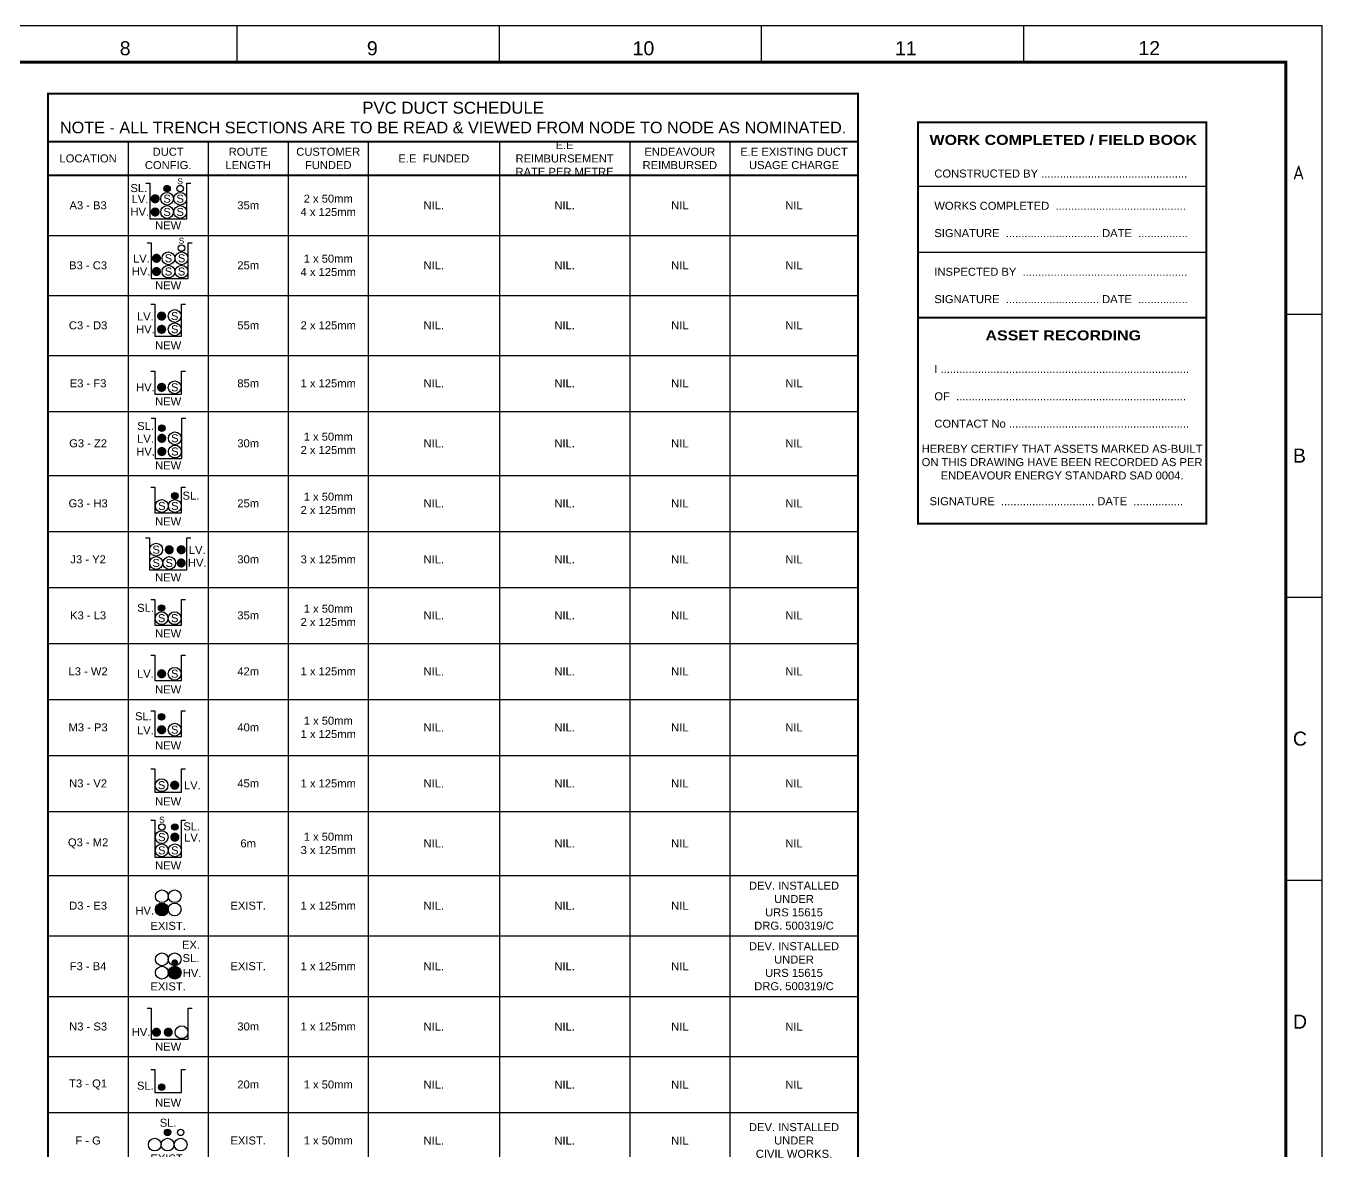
# Paper-space layout 'Retic (5)' of a CAD drawing. Header units: metres. Extents: x -30 to 775, y -5 to 571.
# Drawn here: x 450.7 to 774.5, y 289.6 to 570.9 of the extents above; entities that cross this region are included whole.
import ezdxf
from ezdxf.enums import TextEntityAlignment as Align

# ---------------------------------------------------------------- set-up
doc = ezdxf.new("R2010")
doc.units = ezdxf.units.M
doc.header["$LTSCALE"] = 0.7
doc.layers.get('0').update_dxf_attribs({"color": 6})
for name, color, linetype in [('_User Miscellaneous1', 3, 'Continuous'), ('_User Miscellaneous3', 11, 'Continuous'), ('Notes', 7, 'Continuous'), ('SupportsUG_SP_EXT', 7, 'Continuous')]:
    doc.layers.add(name, color=color, linetype=linetype)
doc.layers.add('_User Miscellaneous5', color=7, linetype='Continuous', lineweight=35)
doc.layers.get('SupportsUG_SP_EXT').off()
doc.styles.add('ARIAL', font='arial.ttf', dxfattribs={"height": 2})
doc.styles.add('iecISOCP', font='isocp.shx')
doc.styles.get("Standard").update_dxf_attribs({"font": 'arial.ttf'})
doc.styles.add('STYLE2', font='')
doc.styles.get('STYLE2').set_extended_font_data('Arial Black')

# ---------------------------------------------------------------- blocks, each defined once
blk = doc.blocks.new('A1_FRAME_TITLE')
at = {"layer": 'Notes', "linetype": 'Continuous'}
for p, q in [((512.52, 564.21), (512.52, 573.26)), ((578.03, 564.21), (578.03, 573.26)), ((643.54, 564.21), (643.54, 573.26)), ((709.05, 564.21), (709.05, 573.26)), ((774.56, 501.22), (783.6, 501.22)), ((774.56, 430.47), (783.6, 430.47)), ((774.56, 430.47), (783.6, 430.47)), ((774.56, 359.72), (783.6, 359.72))]:
    blk.add_line(p, q, dxfattribs=at)
at = {"layer": 'Notes', "color": 7, "linetype": 'Continuous'}
blk.add_lwpolyline([(-20.59, -3.07), (783.6, -3.07), (783.6, 573.26), (-20.59, 573.26)], close=True, dxfattribs=at)
at = {"layer": 'Notes', "color": 7, "linetype": 'Continuous', "const_width": 0.8}
blk.add_lwpolyline([(-11.55, 5.97), (774.56, 5.97), (774.56, 564.21), (-11.55, 564.21)], close=True, dxfattribs=at)
at = {"layer": 'Notes', "color": 7}
for s, style, p in [('8', 'ARIAL', (483.18, 565.92)), ('9', 'ARIAL', (544.93, 565.92)), ('10', 'ARIAL', (611.32, 565.92)), ('11', 'ARIAL', (676.88, 565.92)), ('12', 'ARIAL', (737.69, 565.96)), ('A', 'iecISOCP', (776.31, 534.85)), ('B', 'ARIAL', (776.31, 464.1)), ('C', 'ARIAL', (776.31, 393.35)), ('D', 'ARIAL', (776.31, 322.6))]:
    blk.add_text(s, height=3.5, dxfattribs=dict(at, style=style)).set_placement(p)
blk.add_attdef('EPD_REF_NO', text='', height=5, dxfattribs=at).set_placement((739.57, 52.77), align=Align.CENTER)
at = {"layer": 'Notes', "color": 3, "style": 'iecISOCP', "flags": 8}
blk.add_attdef('VERSION_NO', text='', height=2.5, rotation=90, dxfattribs=at).set_placement((252.27, 44.54), align=Align.MIDDLE_CENTER)
at = {"layer": 'Notes', "color": 7, "style": 'ARIAL'}
for tag, p in [('CAP_NO', (463.39, 43.46)), ('IE_NUM', (463.26, 37.81)), ('REF_No_1', (285.45, 32.31)), ('REF_1', (307.01, 32.31)), ('GEN_WO', (391.91, 31.76)), ('HV_SWITCH', (463.67, 32.16)), ('REF_No_2', (285.45, 26.31)), ('REF_2', (307.01, 26.31)), ('OH_WO', (391.91, 25.81)), ('UBD_REF', (463.26, 25.83)), ('REF_No_3', (285.45, 20.31)), ('REF_3', (307.01, 20.31)), ('UG_WO', (391.91, 20.05)), ('GIS_MAP_No', (463.26, 20.04)), ('REF_No_4', (285.45, 14.31)), ('REF_4', (307.01, 14.31)), ('HV_OP_DIAG', (463.53, 14.2)), ('SUB_WO', (391.91, 13.81)), ('LGA', (463.15, 7.78))]:
    blk.add_attdef(tag, p, '', height=2, dxfattribs=at)
at = {"layer": 'Notes', "color": 7, "style": 'ARIAL', "width": 1.1}
for tag, p in [('T1', (634.58, 39.47)), ('T2', (634.58, 34.35)), ('T3', (634.58, 28.92)), ('T4', (634.58, 23.66)), ('T5', (634.58, 18.23)), ('T6', (634.58, 12.97))]:
    blk.add_attdef(tag, text='', height=3.5, dxfattribs=at).set_placement(p, align=Align.CENTER)
at = {"layer": 'Notes', "color": 7, "style": 'ARIAL'}
for tag, height, p in [('scale', 2, (517.96, 33.27)), ('DRAWN', 2, (517.96, 24.93)), ('REV', 5, (770.26, 17.1)), ('CHD', 2, (517.96, 8.93)), ('DESIGN', 2, (555.82, 9.15))]:
    blk.add_attdef(tag, text='', height=height, dxfattribs=at).set_placement(p, align=Align.CENTER)
blk.add_attdef('NUM', text='', height=7, dxfattribs=at).set_placement((742.57, 20.12), align=Align.MIDDLE_CENTER)
for tag, p in [('NS', (742.33, 8.12)), ('SHTS', (754.14, 8.12))]:
    blk.add_attdef(tag, text='', height=2, dxfattribs=at).set_placement(p, align=Align.MIDDLE)
at = {"layer": 'Notes', "style": 'iecISOCP'}
blk.add_attdef('ExportID', (-11.53, 2.35), '', height=2.5, dxfattribs=at)
at = {"layer": 'Notes', "style": 'iecISOCP', "flags": 1}
for tag, p in [('ProjectType', (-6.43, -26.84)), ('ProjectNumber', (2.95, -26.86)), ('DrawingNumber', (14.91, -26.85)), ('ProjectDescription', (26.96, -26.87)), ('ExportDate', (39.68, -26.83)), ('ExportUserName', (48.55, -26.84)), ('DesignerCompanyName', (60.88, -26.84)), ('ExportAreaOfInterest', (76.49, -26.86)), ('GIS_SUCCESS', (91.39, -26.82)), ('CAD_SUCCESS', (101.18, -26.83)), ('ExportCategories', (119.48, -26.84)), ('DEPOTCODE', (111.5, -26.92)), ('Comments', (133.78, -26.93)), ('EPD_-_VERSION_1.5', (141.2, -26.93))]:
    blk.add_attdef(tag, p, '', height=1, dxfattribs=at)
blk = doc.blocks.new('A$C274A1714')
at = {"color": 7}
for p, q in [((11.87, -27.87), (83.87, -27.87)), ((11.87, -44.36), (83.87, -44.36))]:
    blk.add_line(p, q, dxfattribs=at)
at = {"color": 7, "const_width": 0.5}
blk.add_lwpolyline([(11.87, -61.46), (11.87, -11.87), (83.87, -11.87), (83.87, -60.73)], dxfattribs=at)
blk.add_lwpolyline([(83.87, -60.73), (83.87, -112.17), (11.87, -112.17), (11.87, -60.73)], close=True, dxfattribs=at)
at = {"color": 7, "style": 'STYLE2'}
for s, p in [('WORK COMPLETED / FIELD BOOK', (48.16, -16.27)), ('ASSET RECORDING', (48.16, -65.13))]:
    blk.add_text(s, height=2.5, dxfattribs=at).set_placement(p, align=Align.MIDDLE_CENTER)
at = {"color": 7, "style": 'ARIAL'}
for s, p in [('CONSTRUCTED BY ...............................................', (15.95, -25.68)), ('WORKS COMPLETED  ..........................................', (15.95, -33.74)), ('SIGNATURE  .............................. DATE  ................', (15.95, -40.57)), ('INSPECTED BY  .....................................................  ', (15.95, -50.23)), ('SIGNATURE  .............................. DATE  ................', (15.95, -57.07)), ('I ................................................................................', (15.95, -74.54)), ('OF  ..........................................................................', (15.95, -81.37)), ('CONTACT No ..........................................................', (15.95, -88.2)), ('SIGNATURE  .............................. DATE  ................', (14.76, -107.58))]:
    blk.add_text(s, height=2, dxfattribs=at).set_placement(p)
at = {"color": 7, "insert": (47.87, -96.83), "char_height": 2, "width": 72.0478, "attachment_point": 5, "style": 'ARIAL'}
blk.add_mtext('HEREBY CERTIFY THAT ASSETS MARKED AS-BUILT ON THIS DRAWING HAVE BEEN RECORDED AS PER ENDEAVOUR ENERGY STANDARD SAD 0004. ', dxfattribs=at)
blk = doc.blocks.new('*T188')
at = {"layer": '_User Miscellaneous5', "color": 0, "linetype": 'ByBlock', "lineweight": -2, "transparency": 16777216}
for p, q in [((0, 0), (202.4, 0)), ((0, 0), (0, -504.41)), ((202.4, 0), (202.4, -504.41)), ((0, -12), (202.4, -12)), ((20, -12), (20, -483.71)), ((40, -12), (40, -492.3)), ((60, -12), (60, -492.3)), ((80, -12), (80, -483.71)), ((112.77, -12), (112.77, -483.71)), ((145.35, -12), (145.35, -504.41)), ((170.35, -12), (170.35, -492.3)), ((0, -20.44), (202.4, -20.44)), ((0, -35.44), (202.4, -35.44)), ((0, -50.44), (202.4, -50.44)), ((0, -65.44), (202.4, -65.44)), ((0, -79.44), (202.4, -79.44)), ((0, -95.44), (202.4, -95.44)), ((0, -109.44), (202.4, -109.44)), ((0, -123.44), (202.4, -123.44)), ((0, -137.44), (202.4, -137.44)), ((0, -151.44), (202.4, -151.44)), ((0, -165.44), (202.4, -165.44)), ((0, -179.44), (202.4, -179.44)), ((0, -195.44), (202.4, -195.44)), ((0, -210.57), (202.4, -210.57)), ((0, -225.71), (202.4, -225.71)), ((0, -240.71), (202.4, -240.71)), ((0, -254.71), (202.4, -254.71)), ((0, -268.71), (202.4, -268.71)), ((0, -283.71), (202.4, -283.71)), ((0, -298.71), (202.4, -298.71)), ((0, -312.71), (202.4, -312.71)), ((0, -326.71), (202.4, -326.71)), ((0, -340.71), (202.4, -340.71)), ((0, -354.71), (202.4, -354.71)), ((0, -368.71), (202.4, -368.71)), ((0, -382.71), (202.4, -382.71)), ((0, -396.71), (202.4, -396.71)), ((0, -410.71), (202.4, -410.71)), ((0, -424.71), (202.4, -424.71)), ((0, -438.71), (202.4, -438.71)), ((0, -453.71), (202.4, -453.71)), ((0, -468.71), (202.4, -468.71)), ((0, -483.71), (202.4, -483.71)), ((0, -492.3), (202.4, -492.3)), ((80, -492.3), (80, -504.41)), ((0, -504.41), (202.4, -504.41))]:
    blk.add_line(p, q, dxfattribs=at)
at = {"layer": '_User Miscellaneous5', "color": 7, "transparency": 16777216}
for s, insert, char_height, width, attachment_point in [('PVC DUCT SCHEDULE\\P{\\H0.96667x;NOTE - ALL TRENCH SECTIONS ARE TO BE READ & VIEWED FROM NODE TO NODE AS NOMINATED.}', (101.2, -6), 3, 200.4036, 5), ('E.E REIMBURSEMENT RATE PER METRE', (129.06, -16.22), 2, 29.5818, 5), ('LOCATION', (10, -16.22), 2, 17, 5), ('DUCT\\PCONFIG.', (30, -16.22), 2, 17, 5), ('ROUTE\\PLENGTH', (50, -16.22), 2, 17, 5), ('CUSTOMER\\PFUNDED', (70, -16.22), 2, 17, 5), ('E.E  FUNDED ', (96.38, -16.22), 2, 29.7654, 5), ('ENDEAVOUR\\PREIMBURSED', (157.85, -16.22), 2, 22, 5), ('E.E EXISTING DUCT\\PUSAGE CHARGE', (186.38, -16.22), 2, 29.0564, 5), ('2 x 50mm\\P4 x 125mm', (70, -27.94), 2, 14, 5), ('A3 - B3', (10, -27.94), 2, 14, 5), ('35m', (50, -27.94), 2, 14, 5), ('NIL.', (96.38, -27.94), 2, 26.7654, 5), ('NIL.', (129.06, -27.94), 2, 26.5818, 5), ('NIL', (157.85, -27.94), 2, 19, 5), ('NIL', (186.38, -27.94), 2, 26.0564, 5), ('NEW', (30, -33.94), 2, 14, 8), ('B3 - C3', (10, -42.94), 2, 14, 5), ('25m', (50, -42.94), 2, 14, 5), ('1 x 50mm\\P4 x 125mm', (70, -42.94), 2, 14, 5), ('NIL.', (96.38, -42.94), 2, 26.7654, 5), ('NIL.', (129.06, -42.94), 2, 26.5818, 5), ('NIL', (157.85, -42.94), 2, 19, 5), ('NIL', (186.38, -42.94), 2, 26.0564, 5), ('NEW', (30, -48.94), 2, 14, 8), ('C3 - D3', (10, -57.94), 2, 14, 5), ('55m', (50, -57.94), 2, 14, 5), ('2 x 125mm', (70, -57.94), 2, 14, 5), ('NIL.', (96.38, -57.94), 2, 26.7654, 5), ('NIL.', (129.06, -57.94), 2, 26.5818, 5), ('NIL', (157.85, -57.94), 2, 19, 5), ('NIL', (186.38, -57.94), 2, 26.0564, 5), ('NEW', (30, -63.94), 2, 14, 8), ('E3 - F3', (10, -72.44), 2, 14, 5), ('85m', (50, -72.44), 2, 14, 5), ('1 x 125mm', (70, -72.44), 2, 14, 5), ('NIL.', (96.38, -72.44), 2, 26.7654, 5), ('NIL.', (129.06, -72.44), 2, 26.5818, 5), ('NIL', (157.85, -72.44), 2, 19, 5), ('NIL', (186.38, -72.44), 2, 26.0564, 5), ('NEW', (30, -77.94), 2, 14, 8), ('G3 - Z2', (10, -87.44), 2, 14, 5), ('30m', (50, -87.44), 2, 14, 5), ('1 x 50mm\\P2 x 125mm', (70, -87.44), 2, 14, 5), ('NIL.', (96.38, -87.44), 2, 26.7654, 5), ('NIL.', (129.06, -87.44), 2, 26.5818, 5), ('NIL', (157.85, -87.44), 2, 19, 5), ('NIL', (186.38, -87.44), 2, 26.0564, 5), ('NEW', (30, -93.94), 2, 14, 8), ('1 x 50mm\\P2 x 125mm', (70, -102.44), 2, 14, 5), ('G3 - H3', (10, -102.44), 2, 14, 5), ('25m', (50, -102.44), 2, 14, 5), ('NIL.', (96.38, -102.44), 2, 26.7654, 5), ('NIL.', (129.06, -102.44), 2, 26.5818, 5), ('NIL', (157.85, -102.44), 2, 19, 5), ('NIL', (186.38, -102.44), 2, 26.0564, 5), ('NEW', (30, -107.94), 2, 14, 8), ('J3 - Y2', (10, -116.44), 2, 14, 5), ('30m', (50, -116.44), 2, 14, 5), ('3 x 125mm', (70, -116.44), 2, 14, 5), ('NIL.', (96.38, -116.44), 2, 26.7654, 5), ('NIL.', (129.06, -116.44), 2, 26.5818, 5), ('NIL', (157.85, -116.44), 2, 19, 5), ('NIL', (186.38, -116.44), 2, 26.0564, 5), ('NEW', (30, -121.94), 2, 14, 8), ('K3 - L3', (10, -130.44), 2, 14, 5), ('35m', (50, -130.44), 2, 14, 5), ('1 x 50mm\\P2 x 125mm', (70, -130.44), 2, 14, 5), ('NIL.', (96.38, -130.44), 2, 26.7654, 5), ('NIL.', (129.06, -130.44), 2, 26.5818, 5), ('NIL', (157.85, -130.44), 2, 19, 5), ('NIL', (186.38, -130.44), 2, 26.0564, 5), ('NEW', (30, -135.94), 2, 14, 8), ('L3 - W2', (10, -144.44), 2, 14, 5), ('42m', (50, -144.44), 2, 14, 5), ('1 x 125mm', (70, -144.44), 2, 14, 5), ('NIL.', (96.38, -144.44), 2, 26.7654, 5), ('NIL.', (129.06, -144.44), 2, 26.5818, 5), ('NIL', (157.85, -144.44), 2, 19, 5), ('NIL', (186.38, -144.44), 2, 26.0564, 5), ('NEW', (30, -149.94), 2, 14, 8), ('M3 - P3', (10, -158.44), 2, 14, 5), ('40m', (50, -158.44), 2, 14, 5), ('1 x 50mm\\P1 x 125mm', (70, -158.44), 2, 14, 5), ('NIL.', (96.38, -158.44), 2, 26.7654, 5), ('NIL.', (129.06, -158.44), 2, 26.5818, 5), ('NIL', (157.85, -158.44), 2, 19, 5), ('NIL', (186.38, -158.44), 2, 26.0564, 5), ('NEW', (30, -163.94), 2, 14, 8), ('N3 - V2', (10, -172.44), 2, 14, 5), ('45m', (50, -172.44), 2, 14, 5), ('1 x 125mm', (70, -172.44), 2, 14, 5), ('NIL.', (96.38, -172.44), 2, 26.7654, 5), ('NIL.', (129.06, -172.44), 2, 26.5818, 5), ('NIL', (157.85, -172.44), 2, 19, 5), ('NIL', (186.38, -172.44), 2, 26.0564, 5), ('NEW', (30, -177.94), 2, 14, 8), ('Q3 - M2', (10, -187.44), 2, 14, 5), ('6m', (50, -187.44), 2, 14, 5), ('1 x 50mm\\P3 x 125mm', (70, -187.44), 2, 14, 5), ('NIL.', (96.38, -187.44), 2, 26.7654, 5), ('NIL.', (129.06, -187.44), 2, 26.5818, 5), ('NIL', (157.85, -187.44), 2, 19, 5), ('NIL', (186.38, -187.44), 2, 26.0564, 5), ('NEW', (30, -193.94), 2, 14, 8), ('DEV. INSTALLED\\PUNDER\\PURS 15615\\PDRG. 500319/C', (186.38, -203.01), 2, 26.0564, 5), ('D3 - E3', (10, -203.01), 2, 14, 5), ('EXIST.', (50, -203.01), 2, 14, 5), ('1 x 125mm', (70, -203.01), 2, 14, 5), ('NIL.', (96.38, -203.01), 2, 26.7654, 5), ('NIL.', (129.06, -203.01), 2, 26.5818, 5), ('NIL', (157.85, -203.01), 2, 19, 5), ('EXIST.', (30, -209.07), 2, 14, 8), ('DEV. INSTALLED\\PUNDER\\PURS 15615\\PDRG. 500319/C', (186.38, -218.14), 2, 26.0564, 5), ('F3 - B4', (10, -218.14), 2, 14, 5), ('EXIST.', (50, -218.14), 2, 14, 5), ('1 x 125mm', (70, -218.14), 2, 14, 5), ('NIL.', (96.38, -218.14), 2, 26.7654, 5), ('NIL.', (129.06, -218.14), 2, 26.5818, 5), ('NIL', (157.85, -218.14), 2, 19, 5), ('EXIST.', (30, -224.21), 2, 14, 8), ('N3 - S3', (10, -233.21), 2, 14, 5), ('30m', (50, -233.21), 2, 14, 5), ('1 x 125mm', (70, -233.21), 2, 14, 5), ('NIL.', (96.38, -233.21), 2, 26.7654, 5), ('NIL.', (129.06, -233.21), 2, 26.5818, 5), ('NIL', (157.85, -233.21), 2, 19, 5), ('NIL', (186.38, -233.21), 2, 26.0564, 5), ('NEW', (30, -239.21), 2, 14, 8), ('T3 - Q1', (10, -247.71), 2, 14, 5), ('20m', (50, -247.71), 2, 14, 5), ('1 x 50mm', (70, -247.71), 2, 14, 5), ('NIL.', (96.38, -247.71), 2, 26.7654, 5), ('NIL.', (129.06, -247.71), 2, 26.5818, 5), ('NIL', (157.85, -247.71), 2, 19, 5), ('NIL', (186.38, -247.71), 2, 26.0564, 5), ('NEW', (30, -253.21), 2, 14, 8), ('DEV. INSTALLED\\PUNDER\\PCIVIL WORKS.', (186.38, -261.71), 2, 26.0564, 5), ('F - G', (10, -261.71), 2, 14, 5), ('EXIST.', (50, -261.71), 2, 14, 5), ('1 x 50mm', (70, -261.71), 2, 14, 5), ('NIL.', (96.38, -261.71), 2, 26.7654, 5), ('NIL.', (129.06, -261.71), 2, 26.5818, 5), ('NIL', (157.85, -261.71), 2, 19, 5), ('EXIST.', (30, -267.21), 2, 14, 8), ('DEV. INSTALLED\\PUNDER\\PCIVIL WORKS.', (186.38, -276.21), 2, 26.0564, 5), ('Z - A1', (10, -276.21), 2, 14, 5), ('EXIST.', (50, -276.21), 2, 14, 5), ('1 x 50mm', (70, -276.21), 2, 14, 5), ('NIL.', (96.38, -276.21), 2, 26.7654, 5), ('NIL.', (129.06, -276.21), 2, 26.5818, 5), ('NIL', (157.85, -276.21), 2, 19, 5), ('EXIST.', (30, -282.21), 2, 14, 8), ('DEV. INSTALLED\\PUNDER\\PCIVIL WORKS.', (186.38, -291.21), 2, 26.0564, 5), ('R3 - D1', (10, -291.21), 2, 14, 5), ('EXIST.', (50, -291.21), 2, 14, 5), ('4 x 125mm', (70, -291.21), 2, 14, 5), ('NIL.', (96.38, -291.21), 2, 26.7654, 5), ('NIL.', (129.06, -291.21), 2, 26.5818, 5), ('NIL', (157.85, -291.21), 2, 19, 5), ('EXIST.', (30, -297.21), 2, 14, 8), ('DEV. INSTALLED\\PUNDER\\PCIVIL WORKS.', (186.38, -305.71), 2, 26.0564, 5), ('U3 - V3', (10, -305.71), 2, 14, 5), ('EXIST.', (50, -305.71), 2, 14, 5), ('1 x 125mm', (70, -305.71), 2, 14, 5), ('NIL.', (96.38, -305.71), 2, 26.7654, 5), ('NIL.', (129.06, -305.71), 2, 26.5818, 5), ('NIL', (157.85, -305.71), 2, 19, 5), ('EXIST.', (30, -311.21), 2, 14, 8), ('DEV. INSTALLED\\PUNDER\\PCIVIL WORKS.', (186.38, -319.71), 2, 26.0564, 5), ('N1 - A4', (10, -319.71), 2, 14, 5), ('EXIST.', (50, -319.71), 2, 14, 5), ('1 x 50mm', (70, -319.71), 2, 14, 5), ('NIL.', (96.38, -319.71), 2, 26.7654, 5), ('NIL.', (129.06, -319.71), 2, 26.5818, 5), ('NIL', (157.85, -319.71), 2, 19, 5), ('EXIST.', (30, -325.21), 2, 14, 8), ('DEV. INSTALLED\\PUNDER\\PCIVIL WORKS.', (186.38, -333.71), 2, 26.0564, 5), ('W3 - H1', (10, -333.71), 2, 14, 5), ('EXIST.', (50, -333.71), 2, 14, 5), ('1 x 50mm', (70, -333.71), 2, 14, 5), ('NIL.', (96.38, -333.71), 2, 26.7654, 5), ('NIL.', (129.06, -333.71), 2, 26.5818, 5), ('NIL', (157.85, -333.71), 2, 19, 5), ('EXIST.', (30, -339.21), 2, 14, 8), ('DEV. INSTALLED\\PUNDER\\PCIVIL WORKS.', (186.38, -347.71), 2, 26.0564, 5), ('G1 - K1', (10, -347.71), 2, 14, 5), ('EXIST.', (50, -347.71), 2, 14, 5), ('1 x 125mm', (70, -347.71), 2, 14, 5), ('NIL.', (96.38, -347.71), 2, 26.7654, 5), ('NIL.', (129.06, -347.71), 2, 26.5818, 5), ('NIL', (157.85, -347.71), 2, 19, 5), ('EXIST.', (30, -353.21), 2, 14, 8), ('DEV. INSTALLED\\PUNDER\\PCIVIL WORKS.', (186.38, -361.71), 2, 26.0564, 5), ('M - N', (10, -361.71), 2, 14, 5), ('EXIST.', (50, -361.71), 2, 14, 5), ('1 x 125mm', (70, -361.71), 2, 14, 5), ('NIL.', (96.38, -361.71), 2, 26.7654, 5), ('NIL.', (129.06, -361.71), 2, 26.5818, 5), ('NIL', (157.85, -361.71), 2, 19, 5), ('EXIST.', (30, -367.21), 2, 14, 8), ('DEV. INSTALLED\\PUNDER\\PCIVIL WORKS.', (186.38, -375.71), 2, 26.0564, 5), ('Q - R', (10, -375.71), 2, 14, 5), ('EXIST.', (50, -375.71), 2, 14, 5), ('1 x 125mm', (70, -375.71), 2, 14, 5), ('NIL.', (96.38, -375.71), 2, 26.7654, 5), ('NIL.', (129.06, -375.71), 2, 26.5818, 5), ('NIL', (157.85, -375.71), 2, 19, 5), ('EXIST.', (30, -381.21), 2, 14, 8), ('DEV. INSTALLED\\PUNDER\\PCIVIL WORKS.', (186.38, -389.71), 2, 26.0564, 5), ('U - V', (10, -389.71), 2, 14, 5), ('EXIST.', (50, -389.71), 2, 14, 5), ('1 x 125mm', (70, -389.71), 2, 14, 5), ('NIL.', (96.38, -389.71), 2, 26.7654, 5), ('NIL.', (129.06, -389.71), 2, 26.5818, 5), ('NIL', (157.85, -389.71), 2, 19, 5), ('EXIST.', (30, -395.21), 2, 14, 8), ('DEV. INSTALLED\\PUNDER\\PCIVIL WORKS.', (186.38, -403.71), 2, 26.0564, 5), ('N3 - M3', (10, -403.71), 2, 14, 5), ('EXIST.', (50, -403.71), 2, 14, 5), ('1 x 125mm', (70, -403.71), 2, 14, 5), ('NIL.', (96.38, -403.71), 2, 26.7654, 5), ('NIL.', (129.06, -403.71), 2, 26.5818, 5), ('NIL', (157.85, -403.71), 2, 19, 5), ('EXIST.', (30, -409.21), 2, 14, 8), ('DEV. INSTALLED\\PUNDER\\PCIVIL WORKS.', (186.38, -417.71), 2, 26.0564, 5), ('A2 - X3', (10, -417.71), 2, 14, 5), ('EXIST.', (50, -417.71), 2, 14, 5), ('1 x 125mm', (70, -417.71), 2, 14, 5), ('NIL.', (96.38, -417.71), 2, 26.7654, 5), ('NIL.', (129.06, -417.71), 2, 26.5818, 5), ('NIL', (157.85, -417.71), 2, 19, 5), ('EXIST.', (30, -423.21), 2, 14, 8), ('DEV. INSTALLED\\PUNDER\\PCIVIL WORKS.', (186.38, -431.71), 2, 26.0564, 5), ('Y2 - Y3', (10, -431.71), 2, 14, 5), ('EXIST.', (50, -431.71), 2, 14, 5), ('1 x 125mm', (70, -431.71), 2, 14, 5), ('NIL.', (96.38, -431.71), 2, 26.7654, 5), ('NIL.', (129.06, -431.71), 2, 26.5818, 5), ('NIL', (157.85, -431.71), 2, 19, 5), ('EXIST.', (30, -437.21), 2, 14, 8), ('DEV. INSTALLED\\PUNDER\\PCIVIL WORKS.', (186.38, -446.21), 2, 26.0564, 5), ('J3 - G3', (10, -446.21), 2, 14, 5), ('EXIST.', (50, -446.21), 2, 14, 5), ('2 x 125mm', (70, -446.21), 2, 14, 5), ('NIL.', (96.38, -446.21), 2, 26.7654, 5), ('NIL.', (129.06, -446.21), 2, 26.5818, 5), ('NIL', (157.85, -446.21), 2, 19, 5), ('EXIST.', (30, -452.21), 2, 14, 8), ('DEV. INSTALLED\\PUNDER\\PCIVIL WORKS.', (186.38, -461.21), 2, 26.0564, 5), ('B3 - R2', (10, -461.21), 2, 15, 5), ('EXIST.', (50, -461.21), 2, 15, 5), ('1 x 50mm', (70, -461.21), 2, 15, 5), ('NIL.', (96.38, -461.21), 2, 27.7654, 5), ('NIL.', (129.06, -461.21), 2, 27.5818, 5), ('NIL', (157.85, -461.21), 2, 20, 5), ('EXIST.', (30, -467.21), 2, 15, 8), ('DEV. INSTALLED\\PUNDER\\PCIVIL WORKS.', (186.38, -476.21), 2, 26.0564, 5), ('L2 - Z3', (10, -476.21), 2, 14, 5), ('EXIST.', (50, -476.21), 2, 14, 5), ('1 x 125mm', (70, -476.21), 2, 14, 5), ('NIL.', (96.38, -476.21), 2, 26.7654, 5), ('NIL.', (129.06, -476.21), 2, 26.5818, 5), ('NIL', (157.85, -476.21), 2, 19, 5), ('EXIST.', (30, -482.21), 2, 14, 8), ('TOTAL ROUTE LENGTH', (20, -488.01), 2, 34, 5), ('2421m', (50, -488.01), 2, 14, 5), ('TOTAL ENDEAVOUR REIMBURSED', (102.67, -488.01), 2, 79.3472, 5), ('$17,382 + GST.', (157.85, -488.01), 2, 21, 5), ('$3,105 + GST.', (186.38, -488.01), 2, 28.0564, 5), ('CUSTOMER FUNDED\\P50mm = 1691m\\P125mm = 4,386m', (112.67, -498.36), 2, 59.3472, 5), ('EE REIMBURSED\\P50mm = 413m\\P125mm = 648m', (173.88, -498.36), 2, 51.0564, 5), ('TOTAL DUCT LENGTH', (40, -498.36), 2, 74, 5)]:
    blk.add_mtext(s, dxfattribs=dict(at, insert=insert, char_height=char_height, width=width, attachment_point=attachment_point))
blk = doc.blocks.new('*U187')
blk.add_circle((0, 0.8), 0.8)
at = {"insert": (0, 0.8), "char_height": 1, "attachment_point": 5, "style": 'ARIAL'}
blk.add_mtext_dynamic_manual_height_columns('S', width=1.0176, gutter_width=10, heights=[0], dxfattribs=at)
blk = doc.blocks.new('*U190')
at = {"ltscale": 0.75, "const_width": 0.569, "flags": 128}
blk.add_lwpolyline([(-0.29, 0.56, 1), (0.28, 0.56, 1)], format="xyb", close=True, dxfattribs=at)
blk = doc.blocks.new('DUCT_50_NEW')
blk.add_circle((0, 0.4), 0.4)
at = {"flags": 1}
blk.add_attdef('Z', (0, 0), '', height=0.2, dxfattribs=at)
at = {"flags": 9}
for tag, p in [('DUCT_CODE', (0, 0)), ('XSECT_TYPE', (0, -0.2)), ('STATE', (0, -0.6)), ('OWNED_BY', (0, -1.01)), ('OPERATED_BY', (0, -1.21)), ('FB_REFERENCE', (0, -0.4)), ('NOTES', (0, -0.8)), ('MAINTAINED_BY', (0, -1.42))]:
    blk.add_attdef(tag, text='', height=0.2, dxfattribs=at).set_placement(p, align=Align.MIDDLE_LEFT)
blk = doc.blocks.new('CABLE_SMALL_NEW')
h = blk.add_hatch(color=256)
edge = h.paths.add_edge_path()
edge.add_arc((0, 0.4), 0.4, 0, 360)
blk.add_circle((0, 0.4), 0.4)
for tag, flags, p in [('COND_CODE', 9, (1.5, 0)), ('STATE', 9, (1.5, -0.4)), ('XSECT_SIZE', 9, (1.5, -0.6)), ('OWNED_BY', 9, (1.5, -1)), ('OPERATED_BY', 9, (1.5, -1.2)), ('Z', 1, (1.5, -1.6)), ('FB_REFERENCE', 9, (1.5, -0.2)), ('NOTES', 9, (1.5, -0.8)), ('MAINTAINED_BY', 9, (1.5, -1.4))]:
    blk.add_attdef(tag, text='', height=0.2, dxfattribs=dict(flags=flags)).set_placement(p, align=Align.MIDDLE_LEFT)
blk = doc.blocks.new('*U191')
for name in ['DUCT_50_NEW', 'CABLE_SMALL_NEW']:
    blk.add_blockref(name, (0, 0))
blk = doc.blocks.new('*U185')
blk.add_blockref('DUCT_50_NEW', (0, 0))
at = {"insert": (0, 1.31), "char_height": 0.75, "attachment_point": 5, "style": 'ARIAL'}
blk.add_mtext_dynamic_manual_height_columns('S', width=0.3953, gutter_width=10, heights=[0], dxfattribs=at)
blk = doc.blocks.new('*U184')
blk.add_circle((0, 0.8), 0.8)
blk = doc.blocks.new('*U193')
blk.add_blockref('DUCT_50_NEW', (0, 0))
blk = doc.blocks.new('CABLE_LARGE_NEW')
h = blk.add_hatch(color=256)
edge = h.paths.add_edge_path()
edge.add_arc((0, 0.8), 0.8, 0, 360)
blk.add_circle((0, 0.8), 0.8)
for tag, flags, p in [('COND_CODE', 9, (1.5, 0)), ('STATE', 9, (1.5, -0.4)), ('XSECT_SIZE', 9, (1.5, -0.6)), ('OWNED_BY', 9, (1.5, -1)), ('OPERATED_BY', 9, (1.5, -1.2)), ('Z', 1, (1.5, -1.6)), ('FB_REFERENCE', 9, (1.5, -0.2)), ('NOTES', 9, (1.5, -0.8)), ('MAINTAINED_BY', 9, (1.5, -1.4))]:
    blk.add_attdef(tag, text='', height=0.2, dxfattribs=dict(flags=flags)).set_placement(p, align=Align.MIDDLE_LEFT)
blk = doc.blocks.new('*U194')
blk.add_circle((0, 0.8), 0.8)
blk.add_blockref('CABLE_LARGE_NEW', (0, 0))
blk = doc.blocks.new('*U195')
at = {"const_width": 0.4, "flags": 128}
blk.add_lwpolyline([(-0.2, 0.41, 1), (0.2, 0.41, 1)], format="xyb", close=True, dxfattribs=at)
blk.add_circle((0, 0.8), 0.8)

psp = doc.layouts.new('Retic (5)')

# ---------------------------------------------------------------- linework, layer by layer
at = {"layer": '_User Miscellaneous3', "flags": 128}
for points in [[(480.59, 531.54), (481.59, 531.54), (481.59, 522.64), (490.9, 522.64), (490.9, 531.54), (491.9, 531.54)], [(480.92, 516.65), (481.92, 516.65), (481.92, 507.75), (491.23, 507.75), (491.23, 516.65), (492.23, 516.65)], [(481.86, 501.32), (482.86, 501.32), (482.86, 493.32), (489.53, 493.32), (489.53, 501.32), (490.53, 501.32)], [(481.86, 484.59), (482.86, 484.59), (482.86, 478.81), (489.53, 478.81), (489.53, 484.59), (490.53, 484.59)], [(481.92, 472.84), (482.92, 472.84), (482.92, 462.76), (489.58, 462.76), (489.58, 472.84), (490.58, 472.84)], [(481.91, 455.54), (482.91, 455.54), (482.91, 449.15), (489.57, 449.15), (489.57, 455.54), (490.57, 455.54)], [(480.51, 442.91), (481.51, 442.91), (481.51, 434.91), (490.88, 434.91), (490.88, 442.91), (491.88, 442.91)], [(481.86, 427.49), (482.86, 427.49), (482.86, 421.1), (489.53, 421.1), (489.53, 427.49), (490.53, 427.49)], [(481.86, 413.53), (482.86, 413.53), (482.86, 407.21), (489.53, 407.21), (489.53, 413.53), (490.53, 413.53)], [(481.86, 399.62), (482.86, 399.62), (482.86, 393.23), (489.53, 393.23), (489.53, 399.62), (490.53, 399.62)], [(481.86, 385.13), (482.86, 385.13), (482.86, 379.36), (489.53, 379.36), (489.53, 385.13), (490.53, 385.13)], [(481.9, 372.31), (482.9, 372.31), (482.9, 363.06), (489.56, 363.06), (489.56, 372.31), (490.56, 372.31)], [(480.92, 325.31), (481.92, 325.31), (481.92, 317.61), (491.23, 317.61), (491.23, 325.31), (492.23, 325.31)], [(481.86, 310), (482.86, 310), (482.86, 304.22), (489.53, 304.22), (489.53, 310), (490.53, 310)]]:
    psp.add_lwpolyline(points, dxfattribs=at)
at = {"layer": '_User Miscellaneous5', "const_width": 0.5}
psp.add_lwpolyline([(456.2, 553.95), (658.6, 553.95), (658.6, 70.24), (456.2, 70.24)], close=True, dxfattribs=at)
for points in [[(456.2, 541.95), (658.6, 541.95)], [(456.2, 533.51), (658.6, 533.51)]]:
    psp.add_lwpolyline(points, dxfattribs=at)

# ---------------------------------------------------------------- block references
for name, p in [('*T188', (456.2, 553.95)), ('A$C274A1714', (661.69, 558.64))]:
    psp.add_blockref(name, p)
at = {"layer": '_User Miscellaneous3', "xscale": 2, "yscale": 2, "zscale": 2}
for name, p in [('*U185', (489.2, 529.4)), ('*U190', (482.96, 526.54)), ('*U187', (485.93, 526.06)), ('*U191', (485.93, 529.4)), ('*U187', (489.21, 526.06)), ('*U190', (482.96, 523.22)), ('*U187', (485.93, 522.75)), ('*U187', (489.21, 522.75)), ('*U185', (489.53, 514.52)), ('*U190', (483.29, 511.65)), ('*U187', (486.27, 511.17)), ('*U187', (489.55, 511.17)), ('*U190', (483.29, 508.34)), ('*U187', (486.27, 507.86)), ('*U187', (489.55, 507.86)), ('*U190', (484.58, 497.22)), ('*U187', (487.83, 496.74)), ('*U190', (484.58, 493.9)), ('*U187', (487.83, 493.43)), ('*U190', (484.58, 479.4)), ('*U187', (487.83, 478.92)), ('*U191', (484.62, 469.52)), ('*U190', (484.63, 466.66)), ('*U187', (487.88, 466.18)), ('*U190', (484.63, 463.34)), ('*U187', (487.88, 462.87)), ('*U191', (487.87, 452.6)), ('*U187', (484.61, 449.26)), ('*U187', (487.87, 449.26)), ('*U187', (483.21, 438.33)), ('*U190', (486.49, 438.8)), ('*U190', (489.47, 438.8)), ('*U187', (483.21, 435.01)), ('*U187', (486.47, 435.01)), ('*U190', (489.47, 435.49)), ('*U187', (484.56, 421.21)), ('*U191', (484.56, 424.55)), ('*U187', (487.83, 421.21)), ('*U190', (484.58, 407.8)), ('*U187', (487.83, 407.32)), ('*U191', (484.56, 397.36)), ('*U190', (484.58, 393.81)), ('*U187', (487.83, 393.34)), ('*U187', (484.56, 379.46)), ('*U190', (487.84, 379.94)), ('*U185', (484.64, 369.81)), ('*U187', (484.6, 366.48)), ('*U190', (487.88, 366.96)), ('*U191', (487.87, 369.82)), ('*U187', (484.6, 363.17)), ('*U187', (487.87, 363.17)), ('*U184', (484.63, 351.71)), ('*U184', (487.83, 351.71)), ('*U194', (484.63, 348.4)), ('*U184', (487.83, 348.4)), ('*U184', (484.63, 335.93)), ('*U195', (487.83, 335.93)), ('*U184', (484.63, 332.61)), ('*U194', (487.83, 332.61)), ('*U184', (489.55, 317.72)), ('*U190', (483.29, 318.19)), ('*U190', (486.24, 318.19)), ('*U191', (484.58, 304.8)), ('*U191', (486.05, 293.48)), ('*U193', (489.32, 293.48)), ('*U184', (482.85, 289.63)), ('*U184', (486.05, 289.63)), ('*U184', (489.33, 289.63))]:
    psp.add_blockref(name, p, dxfattribs=at)
at = {"layer": 'SupportsUG_SP_EXT'}
psp.add_blockref('A1_FRAME_TITLE', (-9.08, -2.39), dxfattribs=at)

# ---------------------------------------------------------------- texts
at = {"layer": '_User Miscellaneous1', "char_height": 2, "attachment_point": 5, "style": 'ARIAL'}
for s, insert in [('SL.', (478.87, 530.31)), ('LV.', (479.17, 527.58)), ('HV.', (479.11, 524.4)), ('LV.', (479.51, 512.69)), ('HV.', (479.44, 509.52)), ('LV.', (480.51, 498.23)), ('HV.', (480.51, 495.03)), ('HV.', (480.51, 480.52)), ('SL.', (480.56, 470.85)), ('LV.', (480.56, 467.67)), ('HV.', (480.56, 464.47)), ('SL.', (491.89, 453.43)), ('LV.', (493.46, 439.86)), ('HV.', (493.46, 436.66)), ('SL.', (480.55, 425.39)), ('LV.', (480.51, 408.92)), ('SL.', (480.02, 398.29)), ('LV.', (480.51, 394.82)), ('LV.', (492.25, 381.06)), ('SL.', (492.1, 370.75)), ('LV.', (492.29, 367.97)), ('HV.', (480.34, 349.71)), ('EX.\\PSL.', (491.9, 339.5)), ('HV.', (492.18, 334.1)), ('HV.', (479.44, 319.37)), ('SL.', (480.51, 305.93)), ('SL.', (486.19, 296.68))]:
    psp.add_mtext_dynamic_manual_height_columns(s, width=3.8474, gutter_width=10, heights=[0], dxfattribs=dict(at, insert=insert))

doc.saveas('drawing.dxf')
